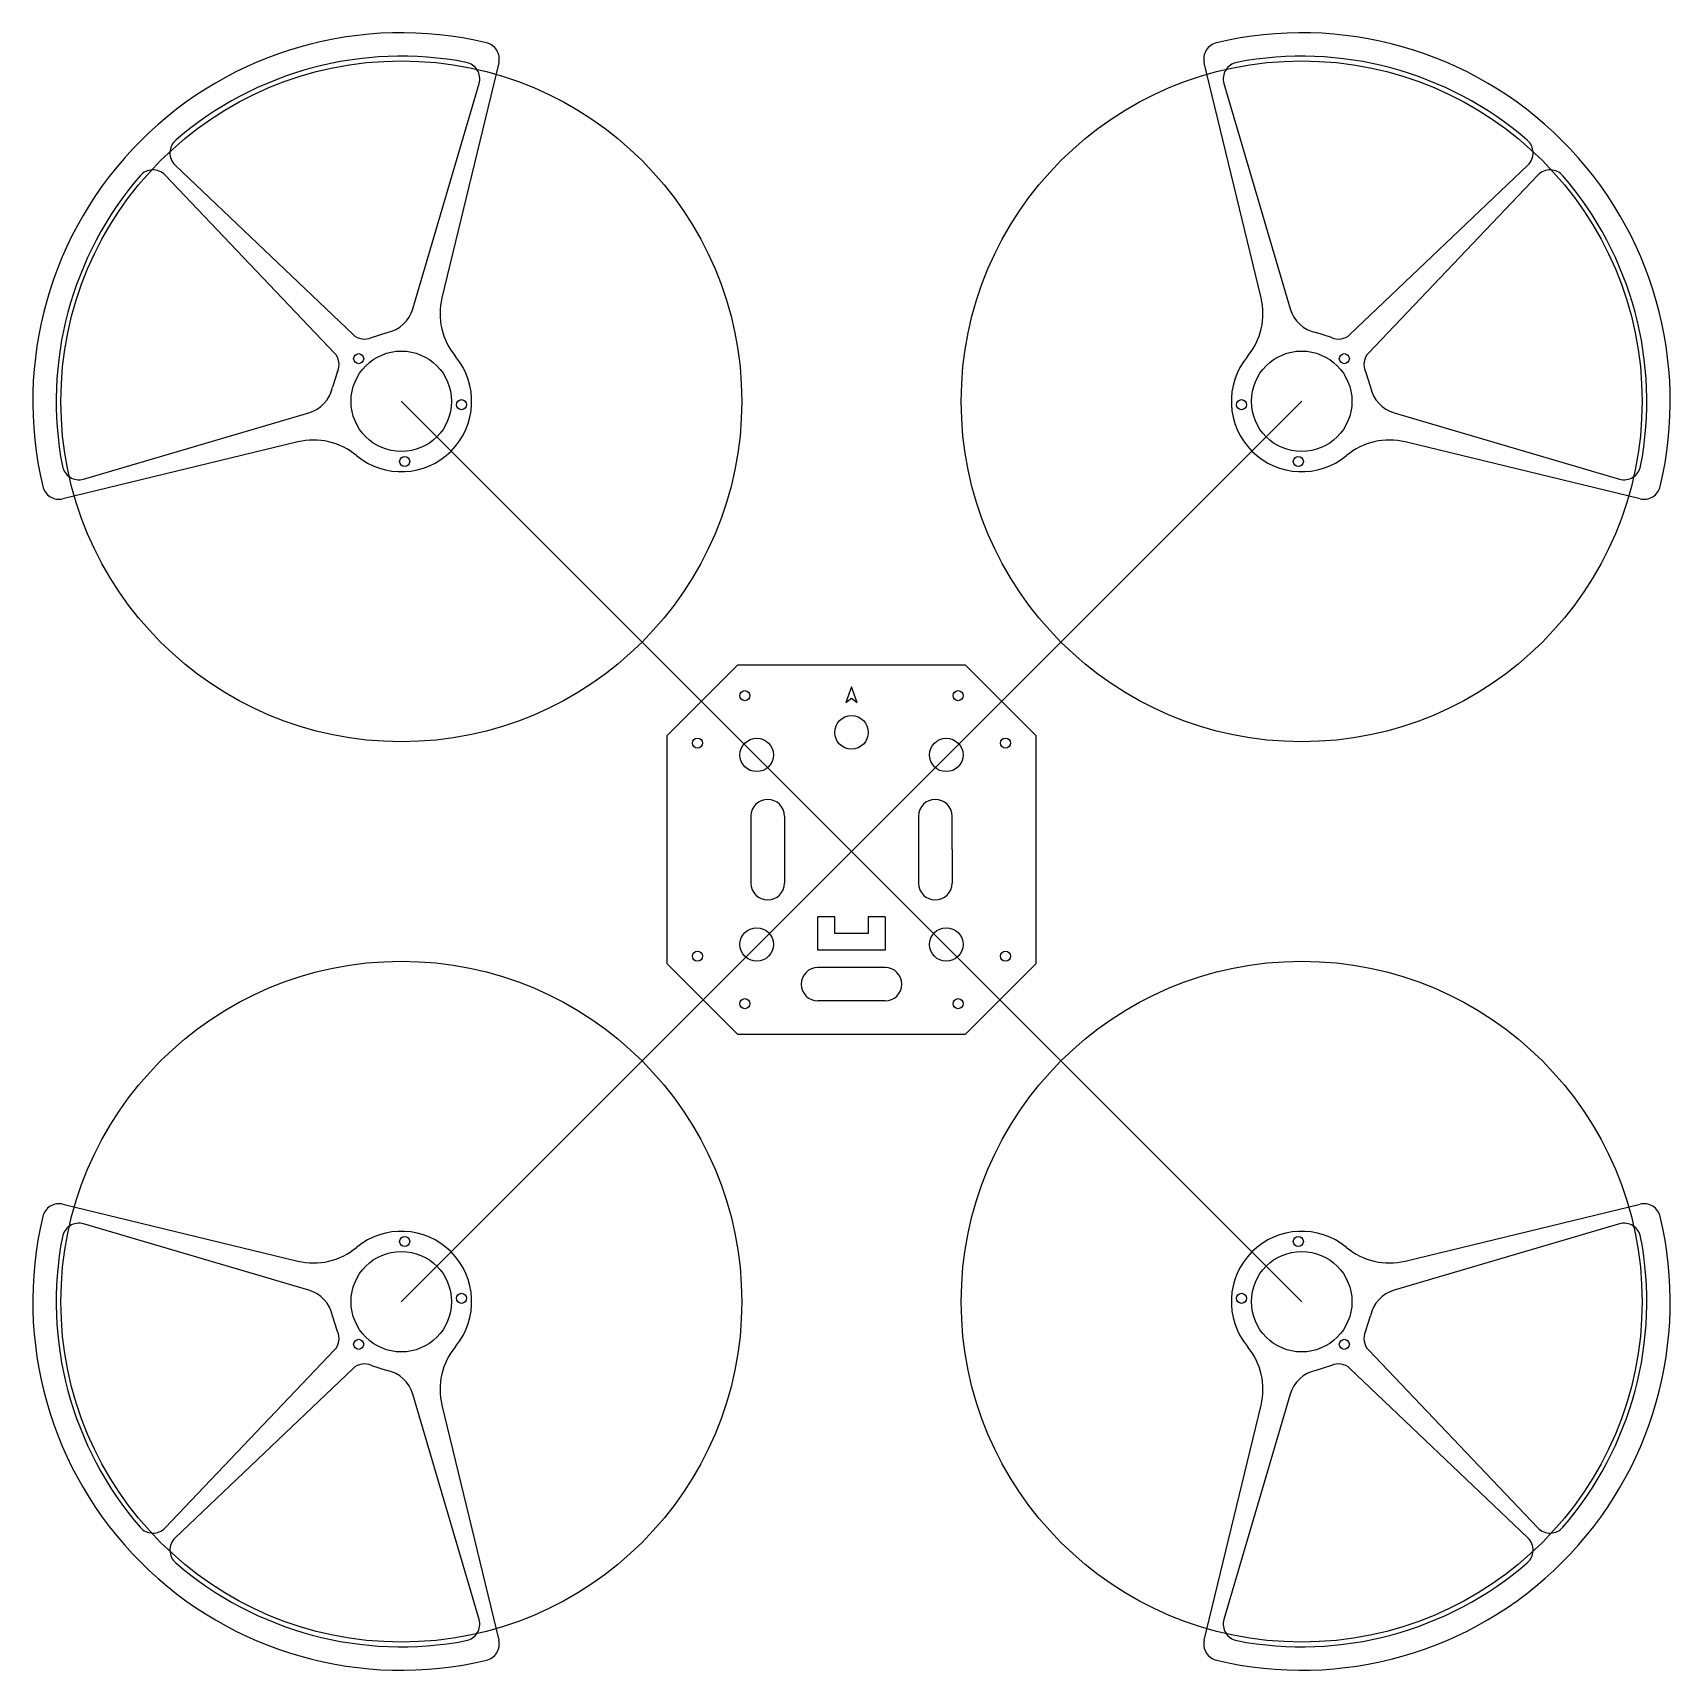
# Model space of a CAD drawing. Header units: millimetres. Extents: x -110 to 379, y -110 to 379.
import ezdxf

# ---------------------------------------------------------------- set-up
doc = ezdxf.new("R2010")
doc.units = ezdxf.units.MM

msp = doc.modelspace()

# ---------------------------------------------------------------- linework, layer by layer
for p, q in [((29.08, 369.69), (12.11, 299.59)), ((256.59, 299.59), (239.62, 369.69)), ((3.42, 296.26), (23.21, 363.54)), ((245.49, 363.54), (265.28, 296.26)), ((-67.52, 339.23), (-14.42, 288.65)), ((283.12, 288.65), (336.22, 339.23)), ((-19.95, 283.12), (-70.53, 336.22)), ((339.23, 336.22), (288.65, 283.12)), ((-8.86, 287.74), (-4.19, 289.28)), ((277.56, 287.74), (272.89, 289.28)), ((-19.04, 277.56), (-20.58, 272.89)), ((287.74, 277.56), (289.28, 272.89)), ((-94.84, 245.49), (-27.56, 265.28)), ((0, 0), (268.7, 268.7)), ((0, 268.7), (268.7, 0)), ((296.26, 265.28), (363.54, 245.49)), ((-30.89, 256.59), (-100.99, 239.62)), ((369.69, 239.62), (299.59, 256.59)), ((89.8, 179.45), (100.41, 190.05)), ((100.41, 190.05), (168.29, 190.05)), ((178.9, 179.45), (168.29, 190.05)), ((89.8, 179.45), (79.2, 168.84)), ((178.9, 179.45), (189.5, 168.84)), ((79.2, 168.84), (79.2, 100.96)), ((189.5, 100.96), (189.5, 168.84)), ((104.35, 144.9), (104.35, 124.9)), ((114.35, 144.9), (114.35, 124.9)), ((154.35, 144.9), (154.35, 124.9)), ((164.35, 134.9), (164.35, 144.9)), ((164.35, 134.9), (164.35, 124.9)), ((124.35, 104.9), (124.35, 114.9)), ((129.35, 114.9), (124.35, 114.9)), ((129.35, 109.9), (129.35, 114.9)), ((144.35, 114.9), (139.35, 114.9)), ((139.35, 114.9), (139.35, 109.9)), ((144.35, 114.9), (144.35, 104.9)), ((139.35, 109.9), (129.35, 109.9)), ((144.35, 104.9), (124.35, 104.9)), ((89.8, 90.35), (79.2, 100.96)), ((144.35, 99.74), (124.35, 99.74)), ((178.9, 90.35), (189.5, 100.96)), ((89.8, 90.35), (100.41, 79.74)), ((144.35, 89.74), (124.35, 89.74)), ((178.9, 90.35), (168.29, 79.74)), ((168.29, 79.74), (100.41, 79.74)), ((-100.99, 29.08), (-30.89, 12.11)), ((299.59, 12.11), (369.69, 29.08)), ((-27.56, 3.42), (-94.84, 23.21)), ((363.54, 23.21), (296.26, 3.42)), ((-19.04, -8.86), (-20.58, -4.19)), ((287.74, -8.86), (289.28, -4.19)), ((-70.53, -67.52), (-19.95, -14.42)), ((288.65, -14.42), (339.23, -67.52)), ((-8.86, -19.04), (-4.19, -20.58)), ((277.56, -19.04), (272.89, -20.58)), ((-14.42, -19.95), (-67.52, -70.53)), ((336.22, -70.53), (283.12, -19.95)), ((23.21, -94.84), (3.42, -27.56)), ((265.28, -27.56), (245.49, -94.84)), ((12.11, -30.89), (29.08, -100.99)), ((239.62, -100.99), (256.59, -30.89))]:
    msp.add_line(p, q)
msp.add_lwpolyline([(134.35, 183.51), (132.65, 178.84), (134.35, 180.15), (136.05, 178.84)], close=True)
for centre, radius in [((0, 268.7), 101.6), ((268.7, 268.7), 101.6), ((0, 268.7), 15), ((268.7, 268.7), 15), ((-12.73, 281.43), 1.5), ((281.43, 281.43), 1.5), ((17.97, 267.7), 1.5), ((250.73, 267.7), 1.5), ((1, 250.73), 1.5), ((267.7, 250.73), 1.5), ((102.53, 180.86), 1.5), ((166.17, 180.86), 1.5), ((134.35, 169.9), 5), ((88.39, 166.72), 1.5), ((106.07, 163.18), 5), ((162.63, 163.18), 5), ((180.31, 166.72), 1.5), ((106.07, 106.61), 5), ((162.63, 106.61), 5), ((88.39, 103.08), 1.5), ((180.31, 103.08), 1.5), ((0, 0), 101.6), ((268.7, 0), 101.6), ((102.53, 88.94), 1.5), ((166.17, 88.94), 1.5), ((0, 0), 15), ((1, 17.97), 1.5), ((268.7, 0), 15), ((267.7, 17.97), 1.5), ((17.97, 1), 1.5), ((250.73, 1), 1.5), ((-12.73, -12.73), 1.5), ((281.43, -12.73), 1.5)]:
    msp.add_circle(centre, radius)
for centre, radius, start, end in [((0, 268.7), 110, 76.6642, 193.3358), ((268.7, 268.7), 110, 346.6642, 103.3358), ((0, 268.7), 103, 79.1715, 130.8285), ((24.22, 370.87), 5, 346.391, 76.6642), ((244.48, 370.87), 5, 103.3358, 193.609), ((268.7, 268.7), 103, 49.1715, 100.8285), ((18.41, 364.96), 5, 343.609, 79.1715), ((250.29, 364.96), 5, 100.8285, 196.391), ((-64.07, 342.85), 5, 130.8285, 226.391), ((332.77, 342.85), 5, 313.609, 49.1715), ((-74.15, 332.77), 5, 43.609, 139.1715), ((342.85, 332.77), 5, 40.8285, 136.391), ((0, 268.7), 103, 139.1715, 190.8285), ((268.7, 268.7), 103, 349.1715, 40.8285), ((31.55, 294.89), 20, 166.391, 219.6969), ((237.15, 294.89), 20, 320.3031, 13.609), ((-6.18, 299.08), 10, 281.4953, 343.609), ((274.88, 299.08), 10, 196.391, 258.5047), ((274.88, 299.08), 10, 196.391, 258.5047), ((-10.97, 292.27), 5, 226.391, 294.9615), ((279.67, 292.27), 5, 245.0385, 313.609), ((-23.57, 279.67), 5, 335.0385, 43.609), ((0, 268.7), 21, 230.3031, 39.6969), ((268.7, 268.7), 21, 140.3031, 309.6969), ((292.27, 279.67), 5, 136.391, 204.9615), ((-30.38, 274.88), 10, 286.391, 348.5047), ((-30.38, 274.88), 10, 286.391, 348.5047), ((299.08, 274.88), 10, 191.4953, 253.609), ((-26.19, 237.15), 20, 50.3031, 103.609), ((294.89, 237.15), 20, 76.391, 129.6969), ((-96.26, 250.29), 5, 190.8285, 286.391), ((364.96, 250.29), 5, 253.609, 349.1715), ((-102.17, 244.48), 5, 193.3358, 283.609), ((370.87, 244.48), 5, 256.391, 346.6642), ((109.35, 144.9), 5, 0, 180), ((159.35, 144.9), 5, 360, 180), ((109.35, 124.9), 5, 180, 0), ((159.35, 124.9), 5, 180, 0), ((124.35, 94.74), 5, 90, 270), ((144.35, 94.74), 5, 270, 90), ((0, 0), 110, 166.6642, 283.3358), ((-102.17, 24.22), 5, 76.391, 166.6642), ((268.7, 0), 110, 256.6642, 13.3358), ((370.87, 24.22), 5, 13.3358, 103.609), ((-96.26, 18.41), 5, 73.609, 169.1715), ((0, 0), 21, 320.3031, 129.6969), ((268.7, 0), 21, 50.3031, 219.6969), ((364.96, 18.41), 5, 10.8285, 106.391), ((0, 0), 103, 169.1715, 220.8285), ((-26.19, 31.55), 20, 256.391, 309.6969), ((294.89, 31.55), 20, 230.3031, 283.609), ((268.7, 0), 103, 319.1715, 10.8285), ((-30.38, -6.18), 10, 11.4953, 73.609), ((299.08, -6.18), 10, 106.391, 168.5047), ((299.08, -6.18), 10, 106.391, 168.5047), ((-23.57, -10.97), 5, 316.391, 24.9615), ((292.27, -10.97), 5, 155.0385, 223.609), ((31.55, -26.19), 20, 140.3031, 193.609), ((237.15, -26.19), 20, 346.391, 39.6969), ((-10.97, -23.57), 5, 65.0385, 133.609), ((279.67, -23.57), 5, 46.391, 114.9615), ((-6.18, -30.38), 10, 16.391, 78.5047), ((-6.18, -30.38), 10, 16.391, 78.5047), ((274.88, -30.38), 10, 101.4953, 163.609), ((-74.15, -64.07), 5, 220.8285, 316.391), ((342.85, -64.07), 5, 223.609, 319.1715), ((-64.07, -74.15), 5, 133.609, 229.1715), ((332.77, -74.15), 5, 310.8285, 46.391), ((0, 0), 103, 229.1715, 280.8285), ((268.7, 0), 103, 259.1715, 310.8285), ((18.41, -96.26), 5, 280.8285, 16.391), ((250.29, -96.26), 5, 163.609, 259.1715), ((24.22, -102.17), 5, 283.3358, 13.609), ((244.48, -102.17), 5, 166.391, 256.6642)]:
    msp.add_arc(centre, radius, start, end)

doc.saveas('drawing.dxf')
